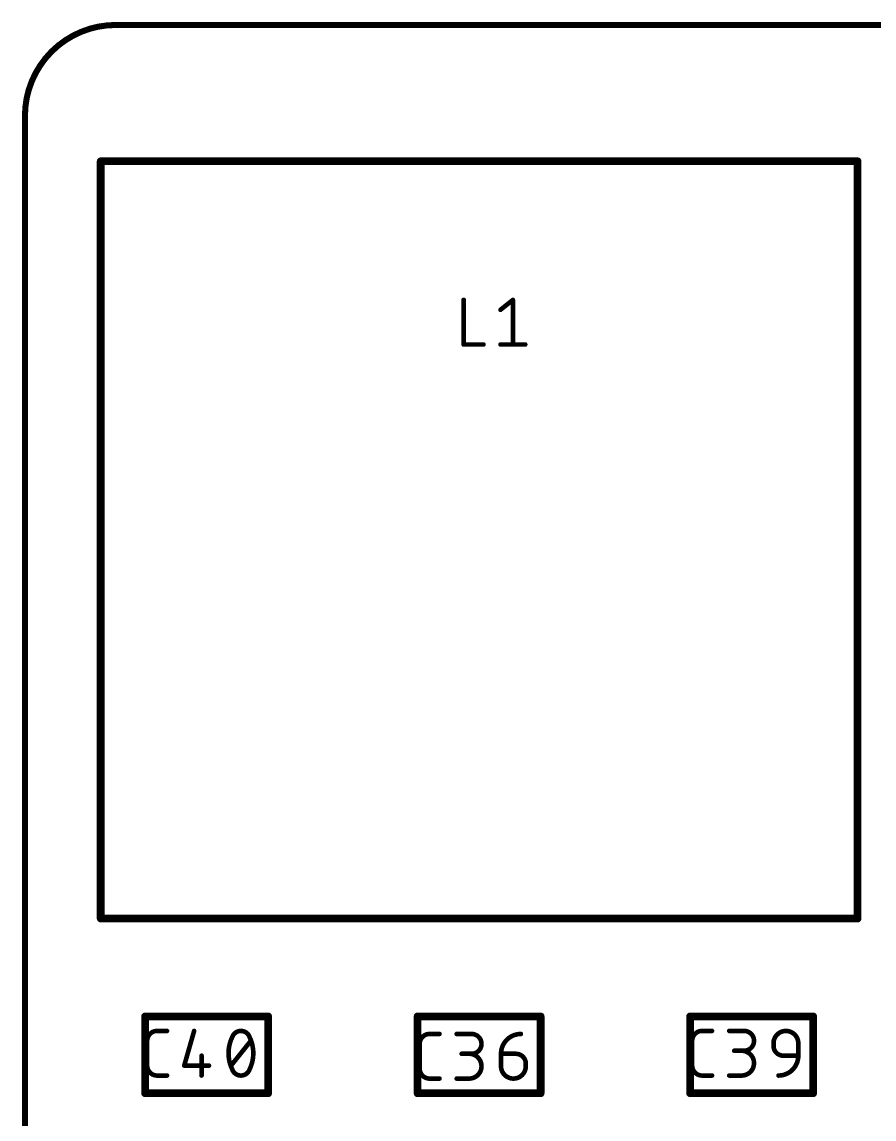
# Model space of a CAD drawing. Extents: x 0 to 107, y -11 to 54.
# Drawn here: x -0.05 to 14.02, y 35.94 to 54.05 of the extents above; entities that cross this region are included whole.
import ezdxf

# ---------------------------------------------------------------- set-up
doc = ezdxf.new("R2010")
doc.units = 0
doc.layers.add('117', color=253, linetype='CONTINUOUS')
doc.layers.add('21', color=253, linetype='CONTINUOUS')

msp = doc.modelspace()

# ---------------------------------------------------------------- linework, layer by layer
at = {"layer": '117'}
for points, const_width in [([(1.5, 54, 0.4142), (0, 52.5)], 0.1), ([(1.5, 54.025, 1), (1.5, 53.975)], 0.05), ([(1.5, 53.975, 1), (1.5, 54.025)], 0.05), ([(0.025, 52.5, 1), (-0.025, 52.5)], 0.05), ([(-0.025, 52.5, 1), (0.025, 52.5)], 0.05), ([(7.2637, 49.4619, 1), (7.2256, 49.4619)], 0.0381), ([(8.0763, 49.4619, 1), (8.0382, 49.4619)], 0.0381), ([(8.0692, 49.447, 1), (8.0454, 49.4768)], 0.0381), ([(7.8408, 49.3131, 1), (7.8646, 49.2833)], 0.0381), ([(7.2447, 48.7444, 1), (7.2447, 48.7063)], 0.0381), ([(7.2256, 48.7253, 1), (7.2637, 48.7253)], 0.0381), ([(7.572, 48.7063, 1), (7.572, 48.7444)], 0.0381), ([(7.8527, 48.7444, 1), (7.8527, 48.7063)], 0.0381), ([(8.0382, 48.7253, 1), (8.0763, 48.7253)], 0.0381), ([(8.2619, 48.7063, 1), (8.2619, 48.7444)], 0.0381), ([(2.1818, 37.3947, 0.4142), (2.0181, 37.231)], 0.0762), ([(2.1818, 37.4138, 1), (2.1818, 37.3757)], 0.0381), ([(2.1818, 37.3757, 1), (2.1818, 37.4137)], 0.0381), ([(2.3455, 37.3757, 1), (2.3455, 37.4138)], 0.0381), ([(2.812, 37.3895, 1), (2.7754, 37.3999)], 0.0381), ([(3.4229, 37.2924, 0.1139), (3.3615, 37.0264)], 0.0762), ([(3.5661, 37.3947, 0.3205), (3.4229, 37.2924)], 0.0762), ([(3.4049, 37.2986, 1), (3.4409, 37.2862)], 0.0381), ([(3.44, 37.284, 1), (3.4058, 37.3007)], 0.0381), ([(3.7094, 37.2924, 0.3205), (3.5661, 37.3947)], 0.0762), ([(3.5661, 37.4137, 1), (3.5661, 37.3757)], 0.0381), ([(3.5661, 37.3757, 1), (3.5661, 37.4138)], 0.0381), ([(3.7265, 37.3007, 1), (3.6922, 37.284)], 0.0381), ([(3.7708, 37.0264, 0.1139), (3.7094, 37.2924)], 0.0762), ([(3.6913, 37.2862, 1), (3.7274, 37.2986)], 0.0381), ([(6.6818, 37.3447, 0.4142), (6.5181, 37.181)], 0.0762), ([(6.6818, 37.3638, 1), (6.6818, 37.3257)], 0.0381), ([(6.6818, 37.3257, 1), (6.6818, 37.3637)], 0.0381), ([(6.8455, 37.3257, 1), (6.8455, 37.3638)], 0.0381), ([(7.13, 37.3638, 1), (7.13, 37.3257)], 0.0381), ([(7.3755, 37.0173, 1), (7.3755, 37.3447)], 0.0762), ([(7.3755, 37.3638, 1), (7.3755, 37.3257)], 0.0381), ([(7.3755, 37.3257, 1), (7.3755, 37.3638)], 0.0381), ([(8.1889, 37.3447, 0.4142), (7.8615, 37.0173)], 0.0762), ([(8.1889, 37.3257, 1), (8.1889, 37.3637)], 0.0381), ([(11.1818, 37.3947, 0.4142), (11.0181, 37.231)], 0.0762), ([(11.1818, 37.4138, 1), (11.1818, 37.3757)], 0.0381), ([(11.1818, 37.3757, 1), (11.1818, 37.4137)], 0.0381), ([(11.3455, 37.3757, 1), (11.3455, 37.4138)], 0.0381), ([(11.63, 37.4138, 1), (11.63, 37.3757)], 0.0381), ([(11.8755, 37.4138, 1), (11.8755, 37.3757)], 0.0381), ([(11.8755, 37.0673, 1), (11.8755, 37.3947)], 0.0762), ([(11.8755, 37.3757, 1), (11.8755, 37.4138)], 0.0381), ([(12.7707, 37.1901, 1), (12.3615, 37.1901)], 0.0762), ([(2.0372, 37.231, 1), (1.999, 37.231)], 0.0381), ([(1.999, 37.231, 1), (2.0372, 37.231)], 0.0381), ([(3.7447, 37.2191, 1), (3.715, 37.2429)], 0.0381), ([(6.5372, 37.181, 1), (6.4991, 37.181)], 0.0381), ([(6.4991, 37.181, 1), (6.5372, 37.181)], 0.0381), ([(11.0372, 37.231, 1), (10.9991, 37.231)], 0.0381), ([(10.9991, 37.231, 1), (11.0372, 37.231)], 0.0381), ([(12.3806, 37.1901, 1), (12.3425, 37.1901)], 0.0381), ([(12.3425, 37.1901, 1), (12.3806, 37.1901)], 0.0381), ([(12.3615, 37.1492, 0.4142), (12.5252, 36.9855)], 0.0762), ([(12.3806, 37.1492, 1), (12.3425, 37.1492)], 0.0381), ([(12.3425, 37.1492, 1), (12.3806, 37.1492)], 0.0381), ([(12.7898, 37.1901, 1), (12.7517, 37.1901)], 0.0381), ([(12.7517, 37.1901, 1), (12.7898, 37.1901)], 0.0381), ([(2.9355, 36.9855, 1), (2.8974, 36.9855)], 0.0381), ([(3.3615, 37.0264, 0.1139), (3.4229, 36.7604)], 0.0762), ([(3.3806, 37.0264, 1), (3.3425, 37.0264)], 0.0381), ([(3.3425, 37.0264, 1), (3.3806, 37.0264)], 0.0381), ([(3.7094, 36.7604, 0.1139), (3.7708, 37.0264)], 0.0762), ([(3.7898, 37.0264, 1), (3.7517, 37.0264)], 0.0381), ([(3.7517, 37.0264, 1), (3.7898, 37.0264)], 0.0381), ([(7.2119, 37.0364, 1), (7.2119, 36.9983)], 0.0381), ([(7.3346, 37.0364, 1), (7.3346, 36.9983)], 0.0381), ([(7.3346, 36.6081, 1), (7.3346, 37.0173)], 0.0762), ([(7.3755, 37.0364, 1), (7.3755, 36.9983)], 0.0381), ([(7.3755, 36.9983, 1), (7.3755, 37.0364)], 0.0381), ([(7.8615, 37.0364, 1), (7.8615, 36.9983)], 0.0381), ([(7.8806, 37.0173, 1), (7.8425, 37.0173)], 0.0381), ([(7.8425, 37.0173, 1), (7.8806, 37.0173)], 0.0381), ([(8.1071, 37.0364, 1), (8.1071, 36.9983)], 0.0381), ([(8.2707, 36.8536, 0.4142), (8.1071, 37.0173)], 0.0762), ([(8.1071, 36.9983, 1), (8.1071, 37.0364)], 0.0381), ([(11.7119, 37.0864, 1), (11.7119, 37.0483)], 0.0381), ([(11.8346, 36.6581, 1), (11.8346, 37.0673)], 0.0762), ([(11.8346, 37.0864, 1), (11.8346, 37.0483)], 0.0381), ([(11.8755, 37.0864, 1), (11.8755, 37.0483)], 0.0381), ([(11.8755, 37.0483, 1), (11.8755, 37.0864)], 0.0381), ([(12.4434, 36.6581, 0.4142), (12.7708, 36.9855)], 0.0762), ([(12.5252, 37.0045, 1), (12.5252, 36.9664)], 0.0381), ([(12.5252, 36.9664, 1), (12.5252, 37.0045)], 0.0381), ([(12.7898, 36.9855, 1), (12.7517, 36.9855)], 0.0381), ([(12.7517, 36.9855, 1), (12.7898, 36.9855)], 0.0381), ([(12.7708, 36.9664, 1), (12.7708, 37.0045)], 0.0381), ([(2.0372, 36.8218, 1), (1.999, 36.8218)], 0.0381), ([(2.0181, 36.8218, 0.4142), (2.1818, 36.6581)], 0.0762), ([(1.999, 36.8218, 1), (2.0372, 36.8218)], 0.0381), ([(2.63, 36.8408, 1), (2.63, 36.8027)], 0.0381), ([(2.6117, 36.827, 1), (2.6483, 36.8166)], 0.0381), ([(3.0392, 36.8027, 1), (3.0392, 36.8408)], 0.0381), ([(3.3876, 36.8337, 1), (3.4173, 36.8099)], 0.0381), ([(3.4229, 36.7604, 0.3205), (3.5661, 36.6581)], 0.0762), ([(3.4409, 36.7666, 1), (3.4049, 36.7542)], 0.0381), ([(3.4058, 36.7521, 1), (3.44, 36.7688)], 0.0381), ([(3.5661, 36.6581, 0.3205), (3.7094, 36.7604)], 0.0762), ([(3.6922, 36.7688, 1), (3.7265, 36.7521)], 0.0381), ([(3.7274, 36.7542, 1), (3.6913, 36.7666)], 0.0381), ([(6.5181, 36.7718, 0.4142), (6.6818, 36.6081)], 0.0762), ([(6.5372, 36.7718, 1), (6.4991, 36.7718)], 0.0381), ([(6.4991, 36.7718, 1), (6.5372, 36.7718)], 0.0381), ([(7.8615, 36.8127, 1), (8.2707, 36.8127)], 0.0762), ([(7.8806, 36.8127, 1), (7.8425, 36.8127)], 0.0381), ([(7.8425, 36.8127, 1), (7.8806, 36.8127)], 0.0381), ([(8.2898, 36.8536, 1), (8.2517, 36.8536)], 0.0381), ([(8.2517, 36.8536, 1), (8.2898, 36.8536)], 0.0381), ([(8.2898, 36.8127, 1), (8.2517, 36.8127)], 0.0381), ([(8.2517, 36.8127, 1), (8.2898, 36.8127)], 0.0381), ([(11.0181, 36.8218, 0.4142), (11.1818, 36.6581)], 0.0762), ([(11.0372, 36.8218, 1), (10.9991, 36.8218)], 0.0381), ([(10.9991, 36.8218, 1), (11.0372, 36.8218)], 0.0381), ([(2.1818, 36.6772, 1), (2.1818, 36.6391)], 0.0381), ([(2.1818, 36.6391, 1), (2.1818, 36.6772)], 0.0381), ([(2.3455, 36.6391, 1), (2.3455, 36.6772)], 0.0381), ([(2.8974, 36.6581, 1), (2.9355, 36.6581)], 0.0381), ([(3.5661, 36.6771, 1), (3.5661, 36.6391)], 0.0381), ([(3.5661, 36.6391, 1), (3.5661, 36.6771)], 0.0381), ([(6.6818, 36.6272, 1), (6.6818, 36.5891)], 0.0381), ([(6.6818, 36.5891, 1), (6.6818, 36.6272)], 0.0381), ([(6.8455, 36.5891, 1), (6.8455, 36.6272)], 0.0381), ([(7.13, 36.6272, 1), (7.13, 36.5891)], 0.0381), ([(7.3346, 36.6272, 1), (7.3346, 36.5891)], 0.0381), ([(7.3346, 36.5891, 1), (7.3346, 36.6272)], 0.0381), ([(11.1818, 36.6772, 1), (11.1818, 36.6391)], 0.0381), ([(11.1818, 36.6391, 1), (11.1818, 36.6772)], 0.0381), ([(11.3455, 36.6391, 1), (11.3455, 36.6772)], 0.0381), ([(11.63, 36.6772, 1), (11.63, 36.6391)], 0.0381), ([(11.8346, 36.6772, 1), (11.8346, 36.6391)], 0.0381), ([(11.8346, 36.6391, 1), (11.8346, 36.6772)], 0.0381), ([(12.4434, 36.6771, 1), (12.4434, 36.639)], 0.0381)]:
    msp.add_lwpolyline(points, format="xyb", dxfattribs=dict(at, const_width=const_width))
for points, const_width in [([(105, 54), (1.5, 54)], 0.1), ([(0, 52.5), (0, -9)], 0.1), ([(7.2447, 49.4619), (7.2447, 48.7253)], 0.0762), ([(7.8527, 49.2982), (8.0573, 49.4619)], 0.0762), ([(8.0573, 49.4619), (8.0573, 48.7253)], 0.0762), ([(7.2447, 48.7253), (7.572, 48.7253)], 0.0762), ([(7.8527, 48.7253), (8.2619, 48.7253)], 0.0762), ([(2.1818, 37.3947), (2.3455, 37.3947)], 0.0762), ([(2.7937, 37.3947), (2.63, 36.8218)], 0.0762), ([(6.6818, 37.3447), (6.8455, 37.3447)], 0.0762), ([(7.13, 37.3447), (7.3755, 37.3447)], 0.0762), ([(11.1818, 37.3947), (11.3455, 37.3947)], 0.0762), ([(11.63, 37.3947), (11.8755, 37.3947)], 0.0762), ([(2.0181, 36.8218), (2.0181, 37.231)], 0.0762), ([(3.4024, 36.8218), (3.7298, 37.231)], 0.0762), ([(6.5181, 36.7718), (6.5181, 37.181)], 0.0762), ([(11.0181, 36.8218), (11.0181, 37.231)], 0.0762), ([(12.3615, 37.1492), (12.3615, 37.1901)], 0.0762), ([(12.7708, 37.1901), (12.7708, 36.9855)], 0.0762), ([(2.9165, 36.9855), (2.9165, 36.6581)], 0.0762), ([(7.3755, 37.0173), (7.2119, 37.0173)], 0.0762), ([(7.8615, 37.0173), (8.1071, 37.0173)], 0.0762), ([(7.8615, 36.8127), (7.8615, 37.0173)], 0.0762), ([(11.8755, 37.0673), (11.7119, 37.0673)], 0.0762), ([(12.7708, 36.9855), (12.5252, 36.9855)], 0.0762), ([(2.63, 36.8218), (3.0392, 36.8218)], 0.0762), ([(8.2707, 36.8536), (8.2707, 36.8127)], 0.0762), ([(2.3455, 36.6581), (2.1818, 36.6581)], 0.0762), ([(6.8455, 36.6081), (6.6818, 36.6081)], 0.0762), ([(7.13, 36.6081), (7.3346, 36.6081)], 0.0762), ([(11.3455, 36.6581), (11.1818, 36.6581)], 0.0762), ([(11.63, 36.6581), (11.8346, 36.6581)], 0.0762)]:
    msp.add_lwpolyline(points, dxfattribs=dict(at, const_width=const_width))
at = {"layer": '21', "const_width": 0.127}
for points in [[(13.75, 51.75), (1.25, 51.75)], [(1.25, 51.75), (1.25, 39.25)], [(13.75, 51.75), (13.75, 39.25)], [(13.75, 39.25), (1.25, 39.25)], [(1.984, 37.635), (1.984, 36.365)], [(1.984, 37.635), (4.016, 37.635)], [(4.016, 37.635), (4.016, 36.365)], [(6.484, 36.365), (6.484, 37.635)], [(8.516, 37.635), (6.484, 37.635)], [(8.516, 36.365), (8.516, 37.635)], [(10.984, 37.635), (10.984, 36.365)], [(10.984, 37.635), (13.016, 37.635)], [(13.016, 37.635), (13.016, 36.365)], [(1.984, 36.365), (4.016, 36.365)], [(8.516, 36.365), (6.484, 36.365)], [(10.984, 36.365), (13.016, 36.365)]]:
    msp.add_lwpolyline(points, dxfattribs=at)
at = {"layer": '21', "const_width": 0.0635}
for points in [[(1.25, 51.7818, 1), (1.25, 51.7182)], [(1.2817, 51.75, 1), (1.2183, 51.75)], [(13.7818, 51.75, 1), (13.7182, 51.75)], [(13.75, 51.7182, 1), (13.75, 51.7818)], [(1.25, 39.2818, 1), (1.25, 39.2182)], [(13.75, 39.2182, 1), (13.75, 39.2818)], [(1.2183, 39.25, 1), (1.2817, 39.25)], [(13.7182, 39.25, 1), (13.7818, 39.25)], [(1.984, 37.6668, 1), (1.984, 37.6033)], [(2.0158, 37.635, 1), (1.9523, 37.635)], [(4.0477, 37.635, 1), (3.9842, 37.635)], [(4.016, 37.6033, 1), (4.016, 37.6668)], [(6.484, 37.6668, 1), (6.484, 37.6033)], [(6.5157, 37.635, 1), (6.4523, 37.635)], [(8.5478, 37.635, 1), (8.4842, 37.635)], [(8.516, 37.6033, 1), (8.516, 37.6668)], [(11.0158, 37.635, 1), (10.9522, 37.635)], [(10.984, 37.6668, 1), (10.984, 37.6033)], [(13.0478, 37.635, 1), (12.9842, 37.635)], [(13.016, 37.6033, 1), (13.016, 37.6668)], [(1.984, 36.3968, 1), (1.984, 36.3332)], [(4.016, 36.3332, 1), (4.016, 36.3968)], [(6.484, 36.3968, 1), (6.484, 36.3332)], [(8.516, 36.3332, 1), (8.516, 36.3968)], [(10.984, 36.3968, 1), (10.984, 36.3332)], [(13.016, 36.3332, 1), (13.016, 36.3968)], [(1.9523, 36.365, 1), (2.0158, 36.365)], [(3.9842, 36.365, 1), (4.0477, 36.365)], [(6.4523, 36.365, 1), (6.5157, 36.365)], [(8.4842, 36.365, 1), (8.5478, 36.365)], [(10.9522, 36.365, 1), (11.0158, 36.365)], [(12.9842, 36.365, 1), (13.0478, 36.365)]]:
    msp.add_lwpolyline(points, format="xyb", dxfattribs=at)

doc.saveas('drawing.dxf')
